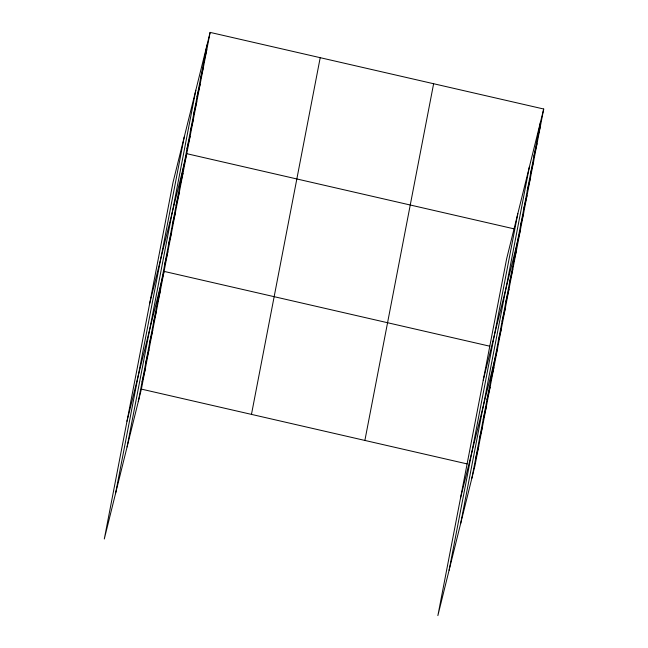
<?xml version="1.0" encoding="UTF-8"?>
<svg xmlns="http://www.w3.org/2000/svg" width="648" height="648" viewBox="0 0 648 648"><rect width="100%" height="100%" fill="white"/><g stroke="black" fill="none" stroke-linecap="round" stroke-linejoin="round"><path stroke-width="0.97" d="M115.506 493.663L184.251 136.955M127.065 446.966L195.809 90.258M138.283 401.647L207.028 44.939M210.13 32.4L173.04 182.282L104.296 538.99L141.386 389.108L210.13 32.4L543.704 109.01L474.96 465.718L437.87 615.6L506.615 258.892L543.704 109.01M251.465 414.388L320.209 57.68M364.881 440.438L433.625 83.73M449.088 570.28L517.833 213.573M460.647 523.584L529.384 166.876M471.857 478.256L540.602 121.549M203.691 62.265L206.793 49.726M200.345 79.591L203.448 67.052M197.008 96.917L200.111 84.378M193.671 114.242L196.773 101.704M190.334 131.568L193.436 119.029M186.989 148.894L190.099 136.355M149.664 303.564L186.754 153.681L514.439 228.938M179.869 185.838L182.979 173.299M176.094 205.457L179.196 192.918M172.311 225.075L175.414 212.536M168.529 244.693L171.631 232.154M164.746 264.311L167.848 251.772M126.976 421.273L164.074 271.391L489.783 346.202M157.189 303.548L160.291 291.017M153.406 323.174L156.508 310.635M149.623 342.792L152.726 330.253M145.841 362.41L148.951 349.871M142.066 382.028L145.168 369.49M537.265 138.875L540.367 126.336M533.928 156.2L537.03 143.662M530.591 173.526L533.693 160.988M527.245 190.852L530.348 178.313M523.908 208.178L527.01 195.639M520.571 225.504L523.673 212.965M483.238 380.174L520.336 230.291M513.451 262.448L516.553 249.909M509.668 282.066L512.77 269.528M505.885 301.685L508.988 289.146M502.111 321.303L505.213 308.764M498.328 340.921L501.43 328.382M460.558 497.883L497.648 348.008M490.763 380.165L493.865 367.627M486.98 399.784L490.091 387.245M483.205 419.402L486.308 406.863M479.423 439.02L482.525 426.481M475.64 458.638L478.742 446.099M141.386 389.108L467.103 463.911"/></g></svg>
